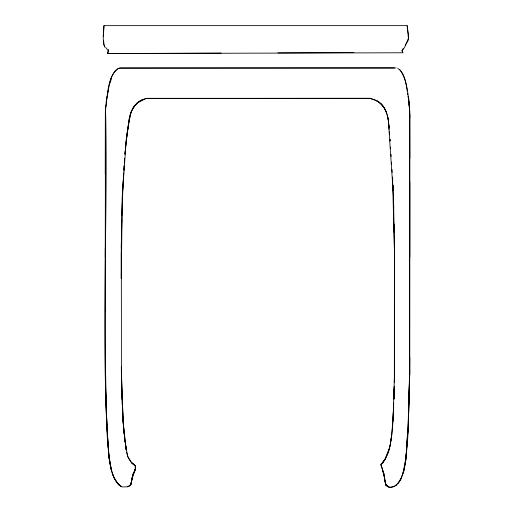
<?xml version="1.0" encoding="UTF-8"?>
<svg xmlns="http://www.w3.org/2000/svg" width="513" height="513" viewBox="0 0 513 513"><rect width="100%" height="100%" fill="white"/><g stroke="black" fill="none" stroke-linecap="round" stroke-linejoin="round"><path stroke-width="0.77" d="M105.268 174.087L105.402 111.25L106.717 98.297M394.426 67.96L119.048 68.146C106.755 75.796 108.172 95.392 105.531 108.089C108.346 224.675 100.125 341.703 109.102 458.109C110.648 468.273 112.373 480.29 121.446 486.638M121.26 278.258L121.267 252.781M402.57 474.48C410.509 442.026 407.636 407.867 409.695 374.74L409.823 182M408.726 412.523L409.695 374.74L409.643 110.487M394.388 382.243L394.58 257.481L393.503 197.107L388.258 119.106L385.949 110.968L382.486 105.332L380.646 103.485M409.695 374.74L409.823 357.446M122.171 404.654L121.51 383.865L121.273 247.208L121.728 219.904M394.003 398.96L394.234 386.244M394.311 382.275L394.542 369.565M394.01 398.992L394.247 387.135M394.35 381.601L394.394 243.797M121.273 247.208L122.376 194.427L126.243 140.055L129.161 119.24M409.56 377.504L408.605 414.023M409.63 374.33L409.733 369.565M121.85 215.139L123.242 180.05M409.707 373.163L407.931 430.67L405.751 460.09M390.399 443.213L391.778 434.543L393.048 421.192L394.503 373.163L394.58 257.481L392.522 177.261L392.701 180.409M105.531 108.089L105.268 257.032M393.048 421.192L393.715 402.917M393.862 398.941L394.24 388.617M408.54 415.607L407.931 430.67L405.783 459.917M123.357 178.043L123.671 172.862M123.877 169.418L124.114 165.5M124.39 160.883L124.537 158.44M105.768 105.845L105.332 112.86L105.383 375.157L105.928 398.075M123.755 173.42L122.318 196.242L121.267 278.585M123.902 171.06L124.249 165.552M124.396 163.192L124.691 158.466M124.935 154.535L125.134 151.386M407.95 430.227C405.52 447.727 408.553 467.753 398.146 483.169M405.199 45.285L408.008 40.732L408.675 36.423L407.149 25.65L103.972 25.65L103.177 36.423L103.485 42.887L104.793 47.19M393.753 407.7C391.368 426.04 393.984 447.163 382.704 463.072M103.972 25.65L103.395 36.577M124.896 153.797L125.198 150.745M125.422 148.456L126.243 140.055L129.904 116.297M134.99 469.51L134.842 471.005L132.065 478.43L130.783 484.907L127.718 486.747M135.208 467.272L135.349 465.778L131.431 462.514M125.416 149.001L128.256 125.159M126.448 138.478L127.769 128.244M106.146 102.26L106.935 96.874M389.893 446.688L390.124 445.194M390.355 443.7L391.746 434.742M389.893 446.361L390.149 444.784M403.763 471.005L405.712 460.302M129.026 120.472C129.936 110.276 136.605 99.605 147.481 98.316L369.886 98.316L375.183 99.894M128.571 123.659L131.213 111.796M107.942 91.243C109.84 83.824 110.539 75.238 116.4 69.659M108.615 49.344L107.659 53.538L402.885 52.775L402.025 50.87L404.68 47.19L408.457 38.578L407.149 25.65M106.794 97.803L108.416 90.865M110.398 82.388L111.654 76.988M389.694 447.445L388.521 451.985L385.295 458.846L380.986 464.682C383.115 471.338 384.686 478.34 385.93 485.183C391.669 490.979 399.884 483.291 401.589 477.353M130.783 484.907L132.764 474.596L134.31 472.152L135.458 468.529L135.349 465.778L131.495 462.598M135.458 468.529C133.143 473.608 131.835 478.802 130.962 484.362L128.692 486.42M130.026 115.508C131.578 109.288 135.252 103.498 140.998 100.407M401.403 477.904L403.923 470.536M383.243 471.877L383.961 473.993L380.986 464.682L384.801 459.706L389.476 447.887M131.578 111.135L134.515 105.845L137.356 102.869L142.242 99.727M401.301 478.09L399.3 481.534L395.812 485.471M403.192 48.536L401.987 50.492L402.885 52.775M384.795 459.706L380.986 464.682L381.563 467.497M132.796 108.326L137.356 102.869L146.179 98.445L369.892 98.316L377.677 101.221L382.486 105.332L383.782 107.153M394.35 486.388L396.171 485.24M117.355 68.883L120.222 67.953L396.062 67.947M393.452 486.715L390.258 487.35L388.347 486.991L385.43 484.169L387.565 486.574M221.174 53.095L107.659 53.538L108.269 50.87L105.665 47.369M277.937 52.877L353.88 52.582M375.805 100.285L380.184 103.023M121.549 486.709L119.593 485.471L117.246 483.034M376.144 100.407L379.607 102.651M397.755 68.396C405.379 73.115 405.757 83.683 407.386 91.641M388.482 486.927L385.712 484.932L384.051 474.769L384.801 481.053L385.93 485.183M377.991 101.452L380.935 103.773L384.455 108.102L380.659 103.588M135.349 465.778C131.988 463.598 129.391 460.501 127.891 456.782C124.14 440.731 123.261 424.174 122.344 407.764M119.529 485.266C114.784 481.361 112.918 475.205 111.34 469.504M399.8 69.659C408.335 81.586 408.053 97.534 409.727 111.558L409.823 158.119M104.793 46.202L103.927 45.041L103.632 40.424M384.776 108.82L386.071 111.68M384.211 107.762L387.039 114.264M112.475 473.595L113.835 477.353L118.586 484.605L122.062 486.927L127.506 486.824L130.264 485.478L131.501 481.996L132.681 474.871L135.169 469.946L135.355 465.926L131.687 462.848L127.891 456.782L126.564 452.209M382.608 470.229L384.295 475.705M110.641 467.17L111.289 469.946M387.334 115.322L388.533 121.312L387.353 114.989M111.052 468.01L109 457.513L107.615 437.647M111.385 470.229C105.498 439.102 106.351 407.123 105.659 375.567M108.936 456.737L110.289 465.105M126.275 450.202L125.467 444.444M124.89 440.847L125.114 442.36M125.448 444.636L126.23 449.933M407.617 93.225L407.841 94.802M408.072 96.38L408.297 97.957M408.637 100.324L409.573 108.936M408.829 99.637L408.451 96.957M408.572 97.803L409.592 107.762M124.723 438.474L124.441 436.236L124.601 438.564M124.909 439.968L125.191 442.206M126.288 449.863L123.216 423.315L121.369 373.163M123.896 430.837L124.178 433.927L123.101 421.288L121.324 369.559M388.739 123.62L389.085 127.461M389.431 131.302L389.643 133.604M388.905 125.441L389.11 127.82M389.45 131.79L389.656 134.169M388.258 119.106L389.136 129.34M389.341 131.7L389.611 134.848M390.015 139.574L390.149 141.152M409.021 101.452L409.592 108.73M122.78 414.914L122.363 406.155M122.889 416.505L123.787 429.246M107.993 444.329L106.255 411.516L105.633 388.931M108.102 445.925L108.551 452.312M390.034 139.113L390.136 140.703M390.547 147.058L390.65 148.642M391.009 154.201L391.162 156.587M391.522 162.146L391.675 164.526M391.983 169.29L392.189 172.471M106.954 424.976L105.967 399.659M107.114 428.143L107.486 435.268M392.567 177.1L392.714 180.3M392.939 185.103L393.202 190.708M392.952 185.18L393.208 190.746M121.844 392.618L122.12 399.787M409.65 109.455L409.823 117.65M393.651 204.225L393.734 208.182M394.067 223.995L394.247 232.697M121.331 366.526L121.51 383.865M105.268 247.644L105.421 311.391M409.823 114.348L409.823 257.032"/></g></svg>
